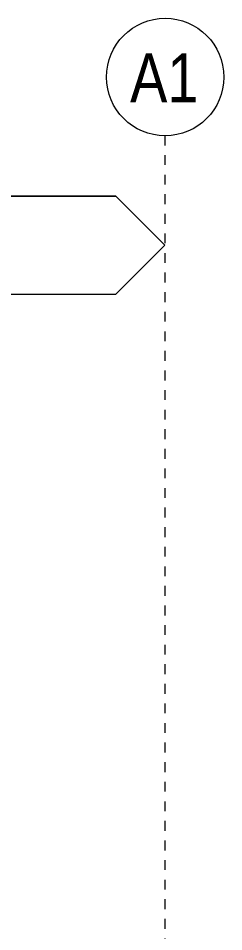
# Model space of a CAD drawing. Header units: metres. Extents: x 902 to 1205, y -4 to 36.
# Drawn here: x 1021.75 to 1023.86, y 18.01 to 27.34 of the extents above; entities that cross this region are included whole.
import ezdxf

# ---------------------------------------------------------------- set-up
doc = ezdxf.new("R2010")
doc.units = ezdxf.units.M
doc.linetypes.add('Grid Line', pattern=[0.021, 0.012, -0.003, 0.003, -0.003])
for name, color, linetype, lineweight in [('A-DETL-GENF', 92, 'Continuous', 5), ('S-GRID', 1, 'Continuous', 5), ('S-GRID-IDEN', 1, 'Continuous', 5)]:
    doc.layers.add(name, color=color, linetype=linetype, lineweight=lineweight)
doc.styles.add('Arial Narrow', font='ARIALN.TTF', dxfattribs={"height": 0.5})

# ---------------------------------------------------------------- blocks, each defined once
blk = doc.blocks.new('Dimension - Grids _2D_ - 1-200-1063977-North - Grids A')
at = {"layer": 'A-DETL-GENF'}
for p, q in [((1015.3511, 25.5271), (1014.8511, 25.0271)), ((1014.8511, 25.0271), (1015.3511, 25.5271)), ((1022.7511, 25.5271), (1015.3511, 25.5271)), ((1015.3511, 25.5271), (1022.7511, 25.5271)), ((1023.2511, 25.0271), (1022.7511, 25.5271)), ((1023.2511, 25.0271), (1022.7511, 25.5271)), ((1014.8511, 25.0271), (1015.3511, 24.5271)), ((1014.8511, 25.0271), (1015.3511, 24.5271)), ((1022.7511, 24.5271), (1023.2511, 25.0271)), ((1023.2511, 25.0271), (1022.7511, 24.5271)), ((1015.3511, 24.5271), (1022.7511, 24.5271)), ((1015.3511, 24.5271), (1022.7511, 24.5271))]:
    blk.add_line(p, q, dxfattribs=at)
blk = doc.blocks.new('Grid - A1-3055139-North - Grids A')
at = {"layer": 'S-GRID-IDEN'}
blk.add_circle((1014.8511, 26.7432), 0.6, dxfattribs=at)

msp = doc.modelspace()

# ---------------------------------------------------------------- linework, layer by layer
at = {"layer": 'S-GRID', "linetype": 'Grid Line'}
msp.add_line((1023.2552, 1.0455), (1023.2552, 26.1432), dxfattribs=at)

# ---------------------------------------------------------------- block references
at = {"layer": 'A-DETL-GENF'}
msp.add_blockref('Dimension - Grids _2D_ - 1-200-1063977-North - Grids A', (0, 0), dxfattribs=at)
at = {"layer": 'S-GRID-IDEN'}
msp.add_blockref('Grid - A1-3055139-North - Grids A', (8.4042, 0), dxfattribs=at)

# ---------------------------------------------------------------- texts
at = {"layer": 'S-GRID-IDEN', "insert": (1022.896, 26.9843), "char_height": 0.5, "width": 0.849789, "attachment_point": 1, "style": 'Arial Narrow'}
msp.add_mtext('A1', dxfattribs=at)

doc.saveas('drawing.dxf')
